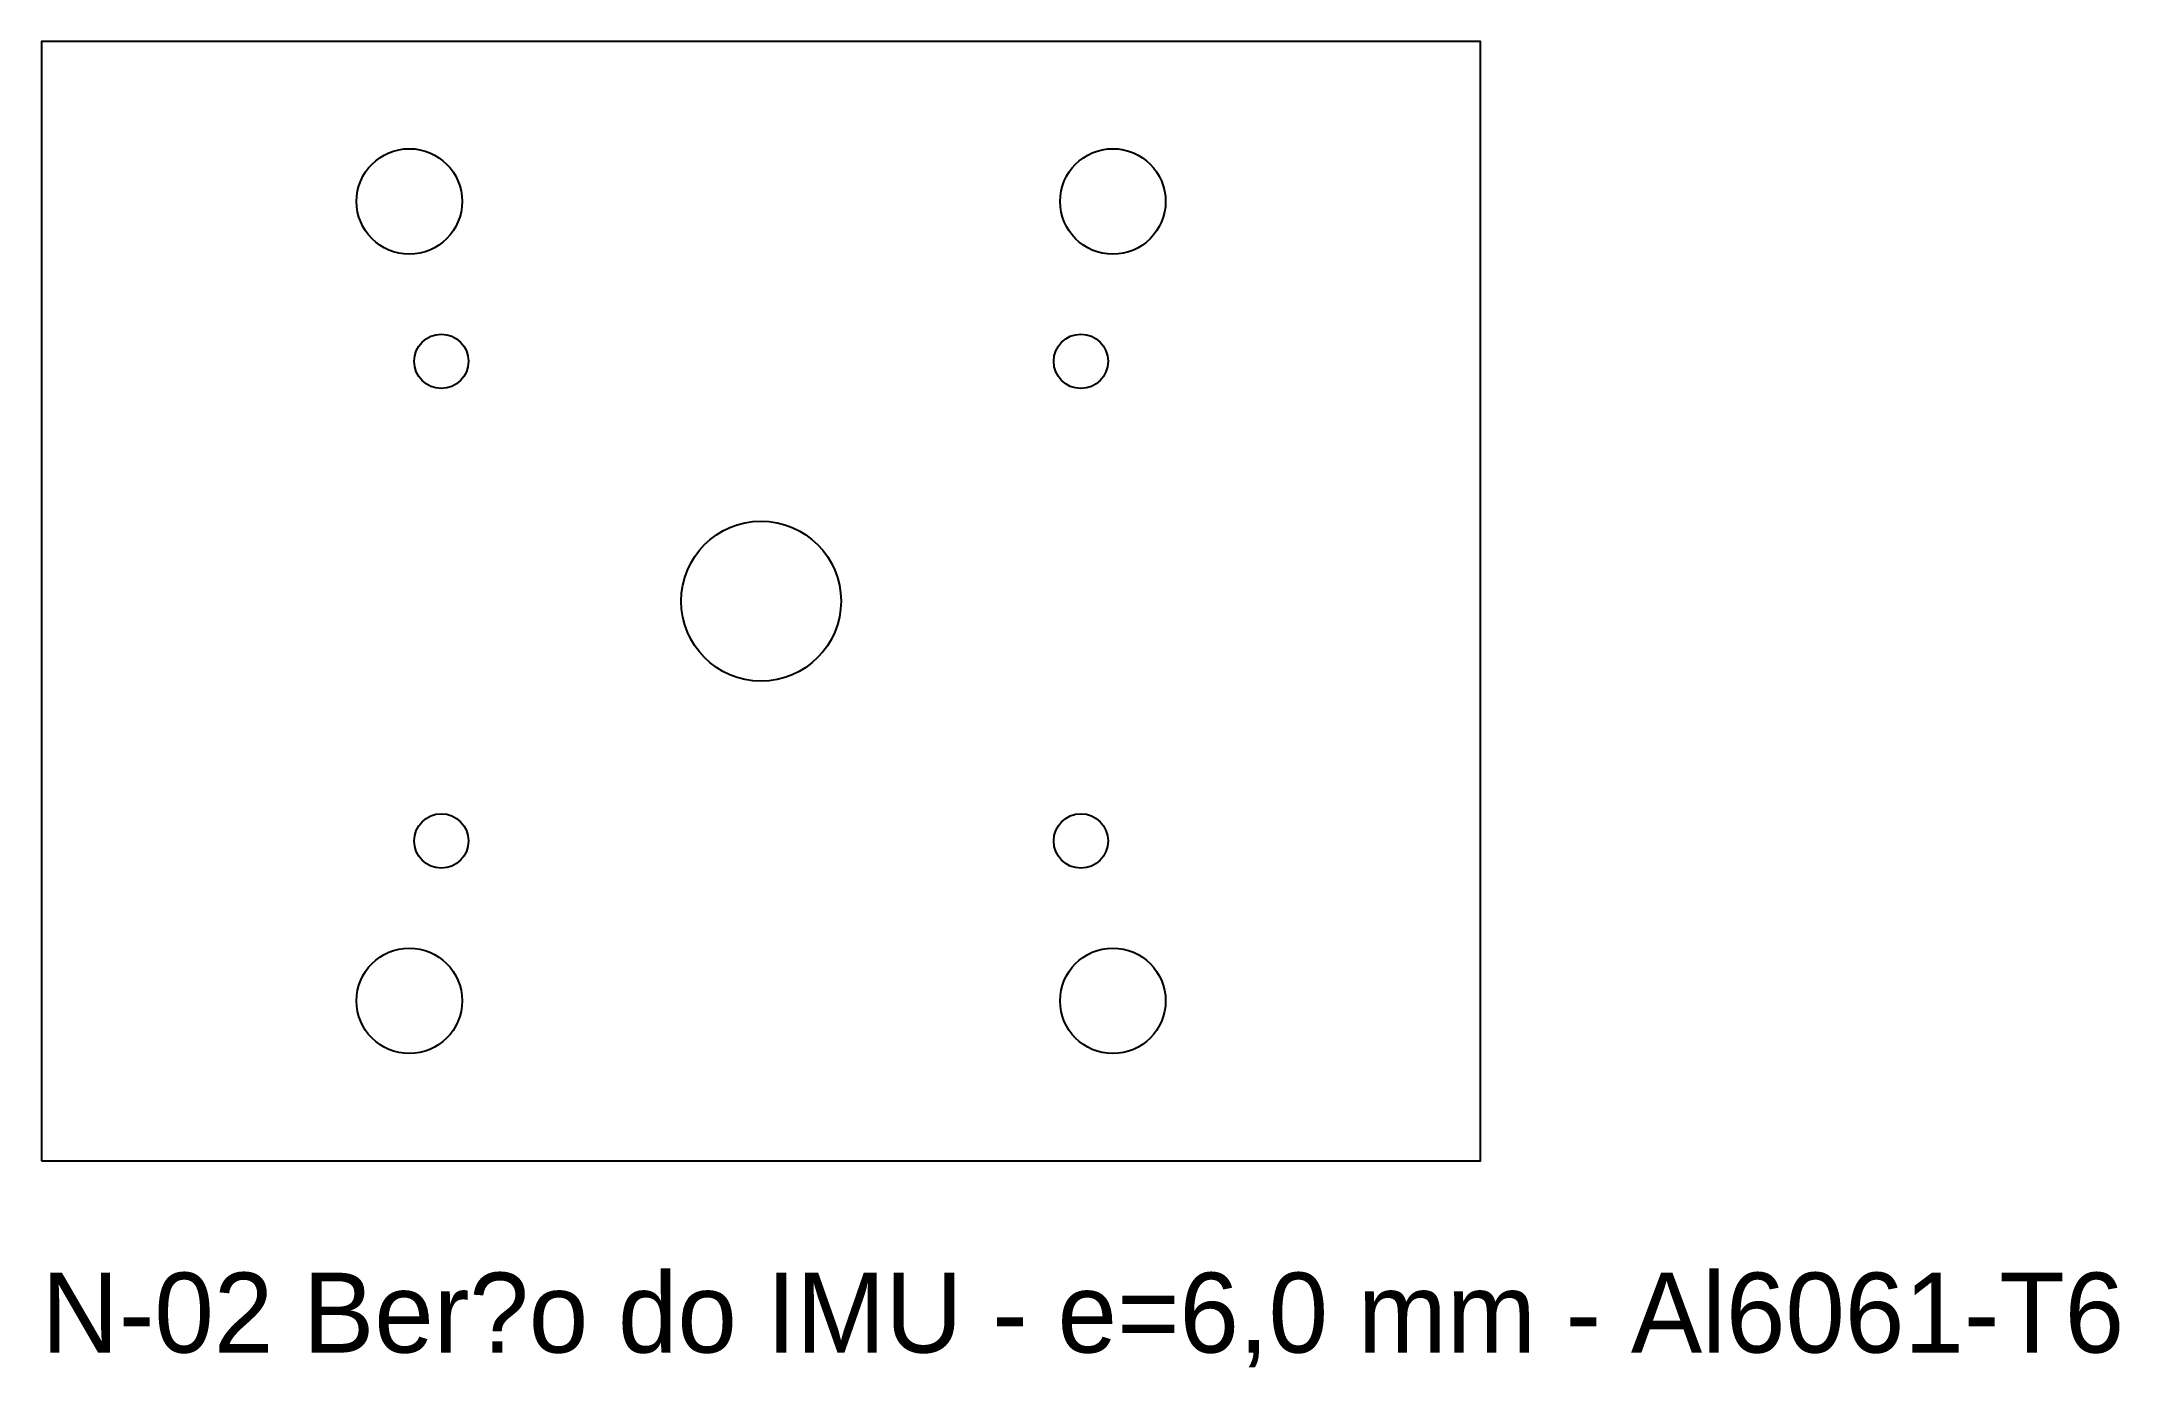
# Model space of a CAD drawing. Header units: millimetres. Extents: x 0 to 130, y -13 to 70.
import ezdxf

# ---------------------------------------------------------------- set-up
doc = ezdxf.new("R2010")
doc.units = ezdxf.units.MM

msp = doc.modelspace()

# ---------------------------------------------------------------- linework, layer by layer
at = {"layer": 'CORTE'}
msp.add_lwpolyline([(0, 0), (90, 0), (90, 70), (0, 70)], close=True, dxfattribs=at)
at = {"layer": 'FUROS'}
for centre, radius in [((23, 60), 3.3), ((67, 60), 3.3), ((25, 50), 1.7), ((65, 50), 1.7), ((45, 35), 5), ((25, 20), 1.7), ((65, 20), 1.7), ((23, 10), 3.3), ((67, 10), 3.3)]:
    msp.add_circle(centre, radius, dxfattribs=at)

# ---------------------------------------------------------------- texts
at = {"layer": 'GRAVAR-NAO'}
msp.add_text('N-02 Ber?o do IMU - e=6,0 mm - Al6061-T6', height=5, dxfattribs=at).set_placement((0, -12))

doc.saveas('drawing.dxf')
